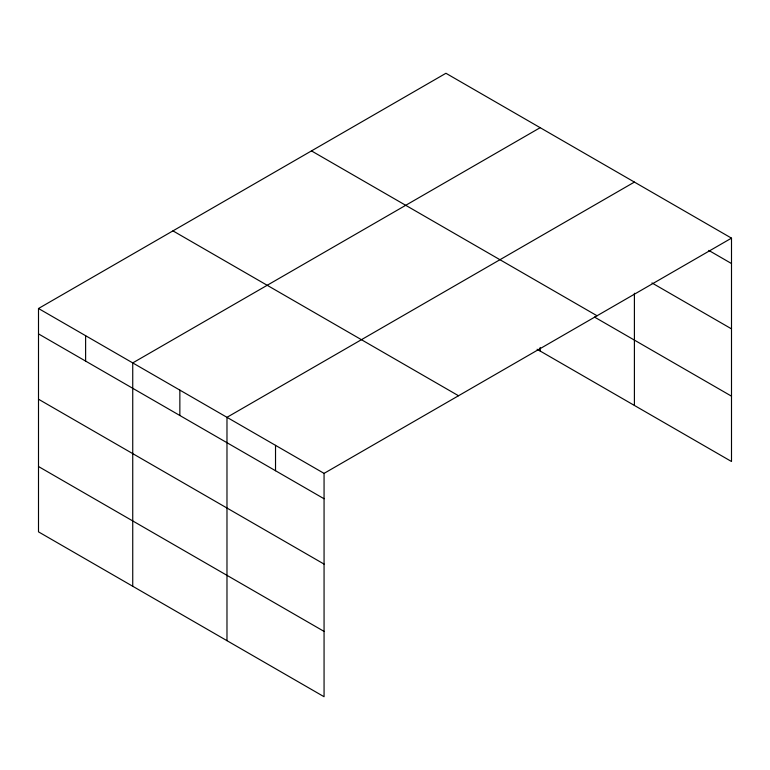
<?xml version="1.0" encoding="UTF-8"?>
<svg xmlns="http://www.w3.org/2000/svg" width="770" height="770" viewBox="0 0 770 770"><rect width="100%" height="100%" fill="white"/><g stroke="black" fill="none" stroke-linecap="round" stroke-linejoin="round"><path stroke-width="1.16" d="M731.5 238.142L445.936 73.275L38.5 308.5L38.5 531.858L324.064 696.725L324.064 473.377L731.5 238.142L731.5 461.5L537.094 349.262M540.165 127.685L132.738 362.911L132.738 586.259M634.403 182.086L226.977 417.321L226.977 640.669M708.775 250.414L731.5 263.533M651.969 282.946L731.5 328.857M311.475 150.901L597.048 315.767M594.459 317.048L731.5 396.165M172.952 230.875L458.525 395.751M38.5 308.5L324.064 473.377M38.5 333.891L324.064 498.758M38.5 399.216L324.064 564.092M38.5 466.524L324.064 631.4M634.403 293.235L634.403 405.444M540.165 347.472L540.165 351.033M275.525 445.349L275.525 470.73M179.853 390.111L179.853 415.502M85.614 335.71L85.614 361.092"/></g></svg>
